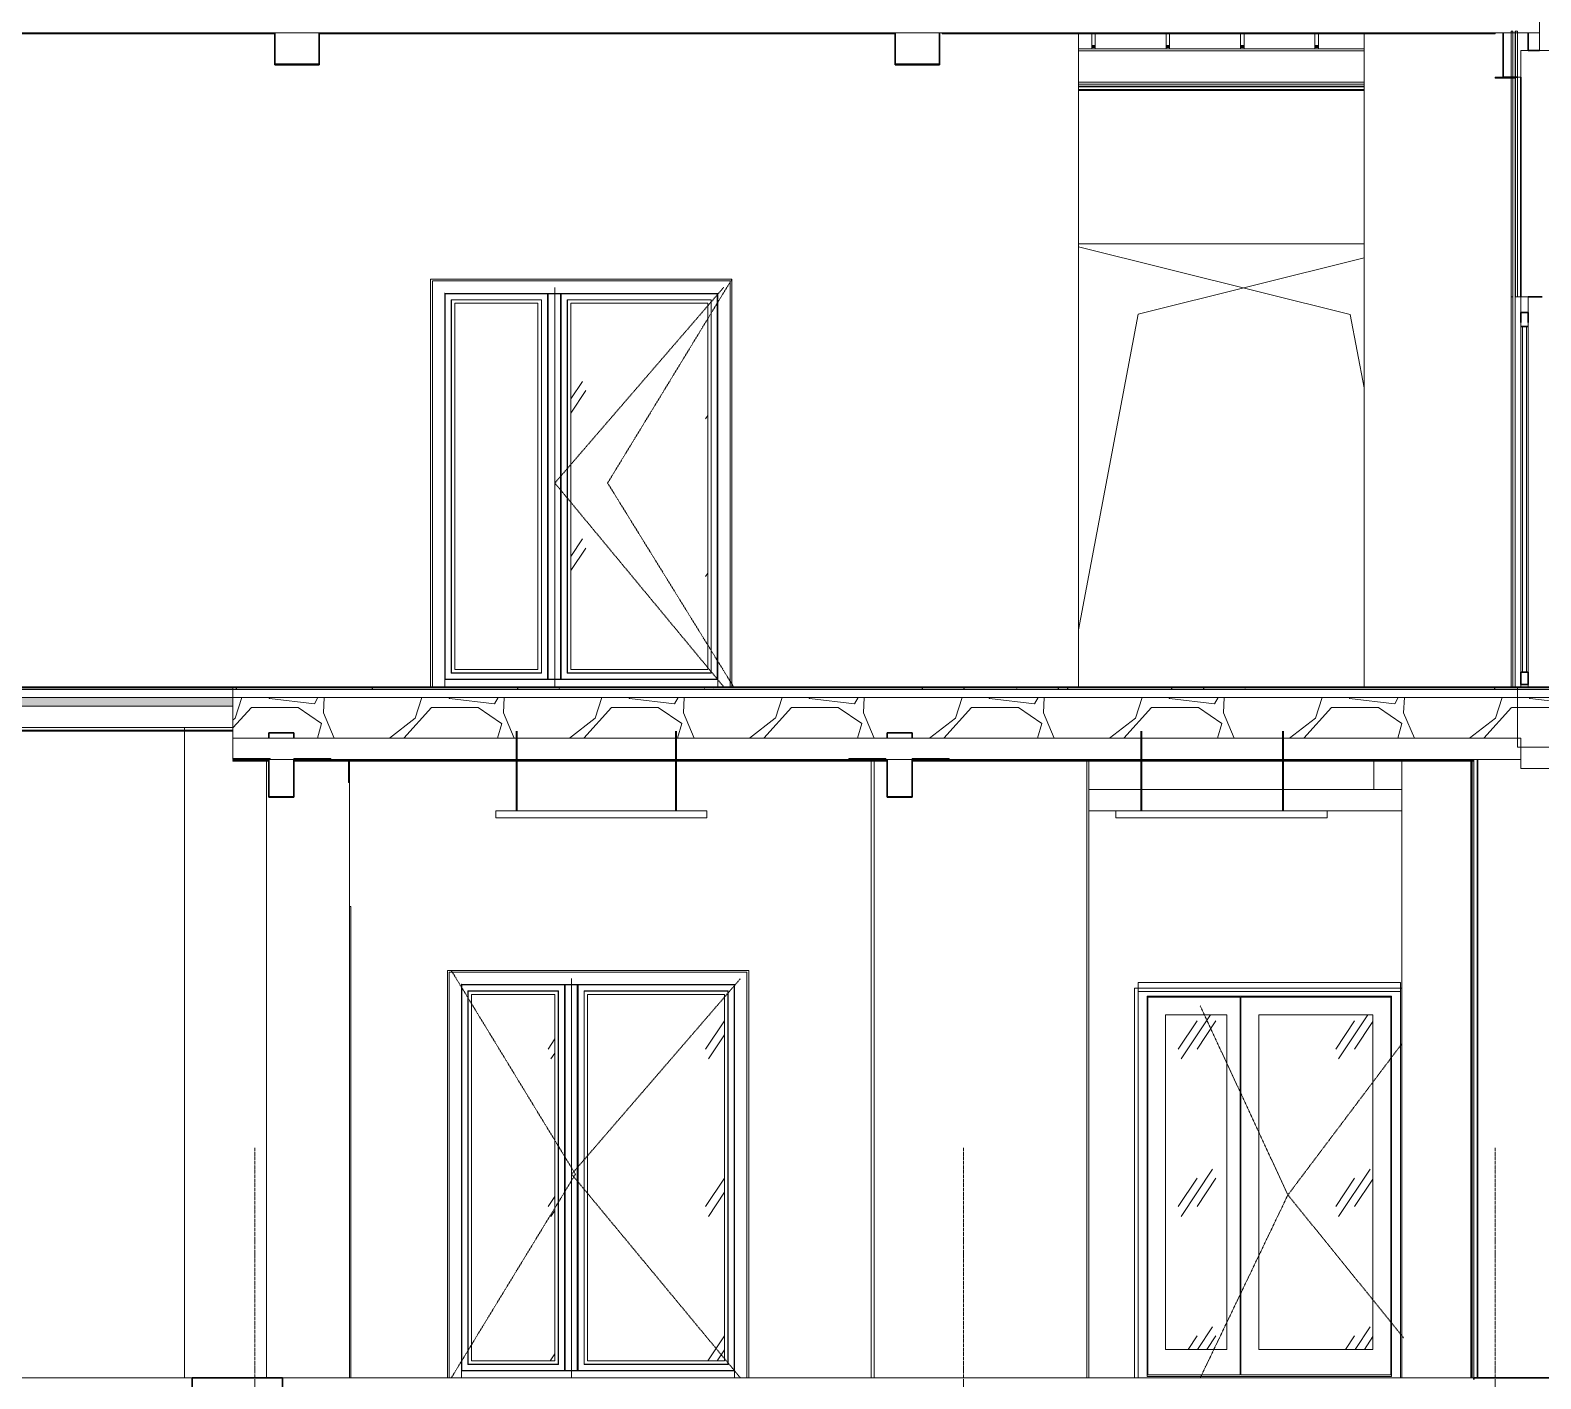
# Model space of a CAD drawing. Header units: millimetres. Extents: x -3929 to 624051, y 52832 to 514950.
# Drawn here: x 597431 to 605955, y 112741 to 120351 of the extents above; entities that cross this region are included whole.
import ezdxf

# ---------------------------------------------------------------- set-up
doc = ezdxf.new("R2010")
doc.units = ezdxf.units.MM
for name, pattern in [('ADSK_Линия сетки', [25, 20, -2.5, 0, -2.5]), ('ADSK_Невидимые', [5, 3, -2]), ('ADSK_Штриховая_ш2 п1_5', [4.5, 3, -1.5]), ('ADSK_Штриховая_ш3 п1_5', [4.5, 3, -1.5])]:
    doc.linetypes.add(name, pattern=pattern)
for name, color, linetype, lineweight in [('Двери', 7, 'Continuous', 9), ('Каркас', 7, 'Continuous', 18), ('Оси', 253, 'Continuous', 9), ('Перекрытие', 7, 'Continuous', 18), ('Потолки', 7, 'Continuous', 9), ('Стены внутренние', 7, 'Continuous', 18), ('Стены наружные', 7, 'Continuous', 18), ('Стены несущие', 7, 'Continuous', 30), ('Стены отделка', 7, 'Continuous', 30), ('Стены перегородки', 7, 'Continuous', 30), ('Стены штриховка', 7, 'Continuous', 9), ('Узлы', 7, 'Continuous', 18), ('ШТРИХОВКА', 252, 'Continuous', 15)]:
    doc.layers.add(name, color=color, linetype=linetype, lineweight=lineweight)
doc.layers.add('Линии', color=7, linetype='Continuous', lineweight=9, true_color=0x00a600)
pattern_1 = [(236.31, (24475.97, 9022.3), (-888.9982, -1778.001), [320.533, -2884.8]), (236.31, (24493.75, 8968.96), (-888.9982, -1778.001), [192.32, -3013.015]), (236.31, (24387.07, 8968.96), (-888.9982, -1778.001), [192.32, -3013.015])]
pattern_2 = [(228.013, (581522.45, 122161.93), (-8127.96659, -9144.02968), [136.69, -13532.193]), (184.97, (581431.013, 122060.333), (12191.995474, 1016.05502), [234.562, -23221.62]), (132.51, (581197.333, 122040.01), (10159.91241, -11176.07977), [165.393, -16373.89]), (267.274, (580801.093, 121786.013), (1015.889526, 20320.00577), [213.602, -21146.575]), (292.834, (580790.933, 121572.653), (-5080.074175, 12191.97012), [209.453, -20735.923]), (357.274, (580872.213, 121379.613), (-20320.00577, 1015.889526), [213.602, -21146.575]), (37.694, (581085.573, 121369.453), (-13208.042725, -10159.944606), [282.477, -27965.247]), (72.255, (581309.093, 121542.173), (7112.12749, 22351.9589), [266.688, -26402.102]), (121.43, (581390.373, 121796.173), (-8128.10005, 13207.93827), [214.325, -21218.218]), (175.236, (581278.61, 121979.05), (11175.99406, -1016.06972), [244.685, -11989.575]), (222.397, (581034.773, 121999.373), (-12192.085586, -11175.907293), [316.431, -31326.709]), (138.814, (581806.93, 121775.85), (-7111.99222, 6096.00977), [108.002, -10692.226]), (171.469, (581725.653, 121846.973), (13207.991535, -2032.05404), [205.473, -20341.855]), (225, (581522.45, 121877.45), (1e-13, -1016), [143.684, -1293.157]), (203.199, (581451.33, 121999.37), (5079.98556, 2032.0367), [77.377, -7660.25]), (291.801, (581380.21, 121968.9), (-1015.9787, 3048.0072), [109.426, -5361.9]), (30.964, (581420.85, 121867.3), (3047.9913, 2032.0134), [177.728, -5746.52]), (161.565, (581573.25, 121958.73), (2031.999, -1016.0024), [128.515, -3084.36]), (16.39, (580790.933, 121968.89), (10159.97517, 3048.08119), [180.035, -17823.53]), (70.346, (580963.65, 122019.69), (-4064.03389, -11175.98797), [151.04, -14952.887]), (293.199, (581573.25, 122161.93), (-2032.0367, 5079.98556), [154.752, -7582.873]), (343.61, (581634.213, 122019.69), (-10159.97517, 3048.08119), [180.035, -17823.53]), (339.444, (580790.93, 121338.97), (-5080.0015, 2031.99615), [173.614, -8507.094]), (294.775, (580953.49, 121278.01), (-5079.97321, 11176.01259), [145.47, -14401.437]), (66.801, (581583.41, 121145.93), (2032.0367, 5079.98556), [154.752, -7582.873]), (17.354, (581644.373, 121288.17), (-13208.00149, -4063.99474), [170.313, -16860.95]), (69.444, (581085.57, 121145.93), (-2031.99615, -5080.0015), [86.807, -8593.9]), (101.31, (581522.45, 121145.93), (-1016.0048, 4063.999), [51.806, -5128.797]), (165.964, (581512.3, 121196.73), (3048.0036, -1015.9877), [209.453, -3979.62]), (186.009, (581309.093, 121247.53), (10159.99987, 1015.99979), [194.107, -19216.546]), (303.69, (581420.85, 121775.85), (-1015.9976, 2032.0017), [146.53, -3516.71]), (353.157, (581502.133, 121653.933), (17271.99206, -2032.068835), [255.823, -25326.404]), (60.945, (581756.13, 121623.45), (-4064.04974, -7111.97225), [104.603, -10355.757]), (90, (581806.9, 121714.9), (-1016, 1016), [60.96, -955.04]), (120.256, (581288.77, 121278.01), (4063.94492, -7112.03103), [141.147, -13973.576]), (48.013, (581217.65, 121399.93), (8127.96659, 9144.02968), [273.377, -13395.505]), (0, (581400.5, 121603.1), (1016, 1016), [264.16, -751.84]), (325.305, (581664.69, 121603.13), (-10160.01873, 7111.97318), [160.644, -15903.726]), (254.055, (581796.77, 121511.69), (-1015.9713, -4064.0072), [147.932, -7248.66]), (207.646, (581756.133, 121369.453), (-19303.995784, -10160.00796), [240.858, -23844.986]), (175.426, (581542.773, 121257.693), (-13207.99929, 1016.01778), [254.812, -25226.339])]
pattern_3 = [(0, (580790.93, 121145.93), (406.4, 101.6), [33.528, -271.272, 33.528, -271.272, -1625.6]), (0, (580790.93, 121145.93), (406.4, 101.6), [-609.6, 33.528, -576.072, 33.528, -271.272, -711.2]), (0, (580790.93, 121145.93), (406.4, 101.6), [-1524, 33.528, -169.672, 33.528, -474.472]), (120, (580943.33, 121196.73), (-291.18818, 301.15272), [33.528, -271.272, 33.528, -271.272, -1625.6]), (120, (580943.33, 121196.73), (-291.18818, 301.15272), [-609.6, 33.528, -576.072, 33.528, -271.272, -711.2]), (120, (580943.33, 121196.73), (-291.18818, 301.15272), [-1524, 33.528, -169.672, 33.528, -474.472]), (240, (580994.13, 121399.93), (-115.21182, -402.75272), [33.528, -271.272, 33.528, -271.272, -1625.6]), (240, (580994.13, 121399.93), (-115.21182, -402.75272), [-609.6, 33.528, -576.072, 33.528, -271.272, -711.2]), (240, (580994.13, 121399.93), (-115.21182, -402.75272), [-1524, 33.528, -169.672, 33.528, -474.472])]

# ---------------------------------------------------------------- blocks, each defined once
blk = doc.blocks.new('dver-dpo-230 _1_ - 1700х2300Н ост алюм EIWS30 Д-16л-3687090-Разрез 1-1')
at = {"layer": 'Двери'}
h = blk.add_hatch(dxfattribs=at)
h.set_pattern_fill('FP_26', color=256, style=0, pattern_type=2)
h.set_pattern_definition(pattern_1)
h.paths.add_polyline_path([(42978.1, 3997), (43448.1, 3997), (43448.1, 6064), (42978.1, 6064), (42978.1, 4005.2)])
h = blk.add_hatch(dxfattribs=at)
h.set_pattern_fill('FP_26', color=256, style=0, pattern_type=2)
h.set_pattern_definition(pattern_1)
h.paths.add_polyline_path([(43928.6, 3997), (44406.1, 3997), (44406.1, 6064), (43633.1, 6064), (43633.1, 3997), (43798.3, 3997)])
for p, q in [((44532.1, 6190), (42852.1, 6190)), ((42852.1, 6190), (42852.1, 3900)), ((42852.1, 3900), (42852.1, 6190)), ((42852.1, 6190), (44532.1, 6190)), ((43543.1, 3900), (43543.1, 6154)), ((44532.1, 3900), (44532.1, 6190)), ((44532.1, 6190), (44532.1, 3900)), ((42922.1, 6120), (44462.1, 6120)), ((42922.1, 3900), (42922.1, 6120)), ((42924, 6118), (42924, 3943)), ((43502.1, 6118), (42924, 6118)), ((42958.1, 6084), (42958.1, 3977)), ((43468.1, 6084), (42958.1, 6084)), ((42959.1, 3978), (42959.1, 6083)), ((42959.1, 6083), (43467.1, 6083)), ((42978.1, 6064), (42978.1, 3997)), ((43448.1, 6064), (42978.1, 6064)), ((43448.1, 3997), (43448.1, 6064)), ((43467.1, 3978), (43467.1, 6083)), ((43468.1, 3977), (43468.1, 6084)), ((43502.1, 3943), (43502.1, 6118)), ((43506.1, 6118), (43506.1, 3943)), ((43508.6, 6118), (43506.1, 6118)), ((43508.6, 6118), (43572.6, 6118)), ((43518.1, 6118), (43518.1, 6120.5)), ((43538.1, 6118), (43538.1, 6120.9)), ((43543.1, 6120.9), (43543.1, 6118)), ((43563.1, 6120.9), (43563.1, 6118)), ((43575.1, 6118), (43572.6, 6118)), ((43575.1, 3943), (43575.1, 6118)), ((43579, 6118), (43579, 3943)), ((44460.1, 6118), (43579, 6118)), ((43613.1, 6084), (43613.1, 3977)), ((44426.1, 6084), (43613.1, 6084)), ((43614.1, 3978), (43614.1, 6083)), ((43614.1, 6083), (44425.1, 6083)), ((43633.1, 6064), (43633.1, 3997)), ((44406.1, 6064), (43633.1, 6064)), ((44406.1, 3997), (44406.1, 6064)), ((44425.1, 3978), (44425.1, 6083)), ((44426.1, 3977), (44426.1, 6084)), ((44460.1, 3943), (44460.1, 6118)), ((44462.1, 6120), (44462.1, 3900)), ((42922.1, 3940.6), (44462.1, 3940.6)), ((42922.1, 3900), (42922.1, 3940.6)), ((42924, 3943), (43502.1, 3943)), ((42958.1, 3977), (43468.1, 3977)), ((43467.1, 3978), (42959.1, 3978)), ((42978.1, 3997), (43448.1, 3997)), ((43506.1, 3943), (43508.6, 3943)), ((43572.6, 3943), (43508.6, 3943)), ((43518.1, 3940.6), (43518.1, 3943)), ((43538.1, 3940.6), (43538.1, 3943)), ((43543.1, 3943), (43543.1, 3940.6)), ((43563.1, 3943), (43563.1, 3940.6)), ((43572.6, 3943), (43575.1, 3943)), ((43579, 3943), (44460.1, 3943)), ((43613.1, 3977), (44426.1, 3977)), ((44425.1, 3978), (43614.1, 3978)), ((43633.1, 3997), (44406.1, 3997)), ((44462.1, 3900), (44462.1, 3940.6))]:
    blk.add_line(p, q, dxfattribs=at)
at = {"layer": 'Двери', "linetype": 'ADSK_Штриховая_ш2 п1_5'}
for p, q in [((43543.1, 5050), (44496.1, 6154)), ((44496.1, 3900), (43543.1, 5050))]:
    blk.add_line(p, q, dxfattribs=at)
at = {"layer": 'Двери'}
for points, knots in [([(42920.2, 6121.8), (42920.4, 6121.7), (42920.6, 6121.4), (42920.9, 6121.1), (42921.1, 6120.9), (42921.3, 6120.7), (42921.5, 6120.5), (42921.7, 6120.4), (42921.8, 6120.2), (42921.9, 6120.1), (42922, 6120), (42922.1, 6120), (42922.1, 6120)], [0, 0, 0, 0, 0.166667, 0.25, 0.333333, 0.416667, 0.5, 0.583333, 0.666667, 0.75, 0.833333, 1, 1, 1, 1]), ([(42924, 6118), (42924, 6118), (42924, 6118.1), (42923.9, 6118.2), (42923.7, 6118.3), (42923.6, 6118.5), (42923.4, 6118.6), (42923.3, 6118.8), (42923.1, 6119), (42922.9, 6119.2), (42922.7, 6119.4), (42922.5, 6119.6), (42922.3, 6119.8), (42922.2, 6119.9)], [0, 0, 0, 0, 0.1666667, 0.25, 0.3333333, 0.4166667, 0.4583333, 0.5, 0.5833333, 0.6666667, 0.7083333, 0.75, 0.8333333, 0.8333333, 0.8333333, 0.8333333]), ([(42925.8, 6116.3), (42925.6, 6116.4), (42925.4, 6116.6), (42925.1, 6116.9), (42924.9, 6117.1), (42924.7, 6117.3), (42924.6, 6117.5), (42924.4, 6117.7), (42924.3, 6117.8), (42924.2, 6117.9), (42924.1, 6118), (42924, 6118), (42924, 6118)], [0, 0, 0, 0, 0.166667, 0.25, 0.333333, 0.416667, 0.5, 0.583333, 0.666667, 0.75, 0.833333, 1, 1, 1, 1]), ([(43500.3, 6116.3), (43500.5, 6116.4), (43500.7, 6116.6), (43501, 6116.9), (43501.2, 6117.1), (43501.4, 6117.3), (43501.6, 6117.5), (43501.7, 6117.7), (43501.8, 6117.8), (43501.9, 6117.9), (43502, 6118), (43502.1, 6118), (43502.1, 6118)], [0, 0, 0, 0, 0.166667, 0.25, 0.333333, 0.416667, 0.5, 0.583333, 0.666667, 0.75, 0.833333, 1, 1, 1, 1]), ([(43502.1, 6118), (43502.1, 6118), (43502.1, 6118.1), (43502.3, 6118.2), (43502.4, 6118.3), (43502.6, 6118.5), (43502.7, 6118.6), (43502.8, 6118.8), (43503, 6119), (43503.3, 6119.2), (43503.5, 6119.4), (43503.7, 6119.6), (43503.8, 6119.8), (43503.9, 6119.9)], [0, 0, 0, 0, 0.1666667, 0.25, 0.3333333, 0.4166667, 0.4583333, 0.5, 0.5833333, 0.6666667, 0.7083333, 0.75, 0.8333333, 0.8333333, 0.8333333, 0.8333333]), ([(43579, 6118), (43579, 6118), (43579, 6118.1), (43578.9, 6118.2), (43578.7, 6118.3), (43578.6, 6118.5), (43578.4, 6118.6), (43578.3, 6118.8), (43578.1, 6119), (43577.9, 6119.2), (43577.7, 6119.4), (43577.5, 6119.6), (43577.3, 6119.8), (43577.2, 6119.9)], [0, 0, 0, 0, 0.1666667, 0.25, 0.3333333, 0.4166667, 0.4583333, 0.5, 0.5833333, 0.6666667, 0.7083333, 0.75, 0.8333333, 0.8333333, 0.8333333, 0.8333333]), ([(43580.8, 6116.3), (43580.6, 6116.4), (43580.4, 6116.6), (43580.1, 6116.9), (43579.9, 6117.1), (43579.7, 6117.3), (43579.6, 6117.5), (43579.4, 6117.7), (43579.3, 6117.8), (43579.2, 6117.9), (43579.1, 6118), (43579, 6118), (43579, 6118)], [0, 0, 0, 0, 0.166667, 0.25, 0.333333, 0.416667, 0.5, 0.583333, 0.666667, 0.75, 0.833333, 1, 1, 1, 1]), ([(44458.3, 6116.3), (44458.5, 6116.4), (44458.7, 6116.6), (44459, 6116.9), (44459.2, 6117.1), (44459.4, 6117.3), (44459.6, 6117.5), (44459.7, 6117.7), (44459.8, 6117.8), (44459.9, 6117.9), (44460, 6118), (44460.1, 6118), (44460.1, 6118)], [0, 0, 0, 0, 0.166667, 0.25, 0.333333, 0.416667, 0.5, 0.583333, 0.666667, 0.75, 0.833333, 1, 1, 1, 1]), ([(44460.1, 6118), (44460.1, 6118), (44460.1, 6118.1), (44460.3, 6118.2), (44460.4, 6118.3), (44460.6, 6118.5), (44460.7, 6118.6), (44460.8, 6118.8), (44461, 6119), (44461.3, 6119.2), (44461.5, 6119.4), (44461.7, 6119.6), (44461.8, 6119.8), (44461.9, 6119.9)], [0, 0, 0, 0, 0.1666667, 0.25, 0.3333333, 0.4166667, 0.4583333, 0.5, 0.5833333, 0.6666667, 0.7083333, 0.75, 0.8333333, 0.8333333, 0.8333333, 0.8333333]), ([(44463.9, 6121.8), (44463.7, 6121.7), (44463.5, 6121.4), (44463.2, 6121.1), (44463, 6120.9), (44462.8, 6120.7), (44462.6, 6120.5), (44462.4, 6120.4), (44462.3, 6120.2), (44462.2, 6120.1), (44462.1, 6120), (44462.1, 6120), (44462.1, 6120)], [0, 0, 0, 0, 0.166667, 0.25, 0.333333, 0.416667, 0.5, 0.583333, 0.666667, 0.75, 0.833333, 1, 1, 1, 1]), ([(42924, 3943), (42924, 3943), (42924, 3942.9), (42923.9, 3942.8), (42923.7, 3942.7), (42923.6, 3942.5), (42923.4, 3942.4), (42923.3, 3942.2), (42923.1, 3942), (42922.9, 3941.8), (42922.7, 3941.6), (42922.5, 3941.4), (42922.3, 3941.2), (42922.2, 3941.1)], [0, 0, 0, 0, 0.1666667, 0.25, 0.3333333, 0.4166667, 0.4583333, 0.5, 0.5833333, 0.6666667, 0.7083333, 0.75, 0.8333333, 0.8333333, 0.8333333, 0.8333333]), ([(42925.8, 3944.7), (42925.6, 3944.6), (42925.4, 3944.4), (42925.1, 3944.1), (42924.9, 3943.9), (42924.7, 3943.7), (42924.6, 3943.5), (42924.4, 3943.3), (42924.3, 3943.2), (42924.2, 3943.1), (42924.1, 3943), (42924, 3943), (42924, 3943)], [0, 0, 0, 0, 0.166667, 0.25, 0.333333, 0.416667, 0.5, 0.583333, 0.666667, 0.75, 0.833333, 1, 1, 1, 1]), ([(43502.1, 3943), (43502.1, 3943), (43502, 3943), (43501.9, 3943.1), (43501.8, 3943.2), (43501.7, 3943.3), (43501.6, 3943.5), (43501.4, 3943.7), (43501.2, 3943.9), (43501, 3944.1), (43500.7, 3944.4), (43500.5, 3944.6), (43500.3, 3944.7)], [-1, -1, -1, -1, -0.833333, -0.75, -0.666667, -0.583333, -0.5, -0.416667, -0.333333, -0.25, -0.166667, 0, 0, 0, 0]), ([(43504.6, 3940.5), (43504.3, 3940.7), (43504, 3941), (43503.6, 3941.5), (43503.4, 3941.7), (43503.2, 3941.9), (43503, 3942.1), (43502.8, 3942.2), (43502.7, 3942.4), (43502.6, 3942.5), (43502.4, 3942.7), (43502.3, 3942.8), (43502.1, 3942.9), (43502.1, 3943), (43502.1, 3943)], [-1, -1, -1, -1, -0.833333, -0.75, -0.666667, -0.625, -0.583333, -0.5, -0.458333, -0.416667, -0.333333, -0.25, -0.166667, 0, 0, 0, 0]), ([(43579, 3943), (43579, 3943), (43579, 3942.9), (43578.9, 3942.8), (43578.7, 3942.7), (43578.6, 3942.5), (43578.4, 3942.4), (43578.3, 3942.2), (43578.1, 3942), (43577.9, 3941.8), (43577.7, 3941.6), (43577.5, 3941.4), (43577.1, 3941), (43576.8, 3940.7), (43576.6, 3940.5)], [0, 0, 0, 0, 0.166667, 0.25, 0.333333, 0.416667, 0.458333, 0.5, 0.583333, 0.666667, 0.708333, 0.75, 0.833333, 1, 1, 1, 1]), ([(43580.8, 3944.7), (43580.6, 3944.6), (43580.4, 3944.4), (43580.1, 3944.1), (43579.9, 3943.9), (43579.7, 3943.7), (43579.6, 3943.5), (43579.4, 3943.3), (43579.3, 3943.2), (43579.2, 3943.1), (43579.1, 3943), (43579, 3943), (43579, 3943)], [0, 0, 0, 0, 0.166667, 0.25, 0.333333, 0.416667, 0.5, 0.583333, 0.666667, 0.75, 0.833333, 1, 1, 1, 1]), ([(44460.1, 3943), (44460.1, 3943), (44460, 3943), (44459.9, 3943.1), (44459.8, 3943.2), (44459.7, 3943.3), (44459.6, 3943.5), (44459.4, 3943.7), (44459.2, 3943.9), (44459, 3944.1), (44458.7, 3944.4), (44458.5, 3944.6), (44458.3, 3944.7)], [-1, -1, -1, -1, -0.833333, -0.75, -0.666667, -0.583333, -0.5, -0.416667, -0.333333, -0.25, -0.166667, 0, 0, 0, 0]), ([(44461.9, 3941.1), (44461.8, 3941.2), (44461.6, 3941.5), (44461.4, 3941.7), (44461.2, 3941.9), (44461, 3942.1), (44460.8, 3942.2), (44460.7, 3942.4), (44460.6, 3942.5), (44460.4, 3942.7), (44460.3, 3942.8), (44460.1, 3942.9), (44460.1, 3943), (44460.1, 3943)], [-0.8333333, -0.8333333, -0.8333333, -0.8333333, -0.75, -0.6666667, -0.625, -0.5833333, -0.5, -0.4583333, -0.4166667, -0.3333333, -0.25, -0.1666667, 0, 0, 0, 0])]:
    blk.add_open_spline(points, degree=3, knots=knots, dxfattribs=at)
blk = doc.blocks.new('АС_Дверь_Однопольная_Алюминиевая - 1030х2200 алюм Д31п-V295-Разрез 1-1')
at = {"layer": 'Двери'}
for p, q in [((48995, 6100), (49035, 6100)), ((48995, 6013), (48995, 6100)), ((49035, 6100), (49035, 6013)), ((48995, 6013), (49035, 6013)), ((49004.5, 3982), (49004.5, 5933)), ((49026, 5933), (49026, 3982)), ((48995, 3914), (49035, 3914)), ((48995, 3900), (48995, 3912.5)), ((49035, 3900), (48995, 3900)), ((49035, 3912.5), (49035, 3900))]:
    blk.add_line(p, q, dxfattribs=at)
at = {"layer": 'Двери', "lineweight": 30}
for p, q in [((48995, 5955), (48995, 6013)), ((48995, 6013), (49035, 6013)), ((49035, 6013), (49035, 5955)), ((48995, 5933), (49035, 5933)), ((48995, 3912.5), (48995, 3982)), ((48995, 3982), (49035, 3982)), ((49035, 3982), (49035, 3912.5)), ((48995, 3914), (49035, 3914))]:
    blk.add_line(p, q, dxfattribs=at)
at = {"layer": 'Двери', "linetype": 'ADSK_Штриховая_ш2 п1_5'}
for p, q in [((48995, 3982), (48995, 5955)), ((49035, 5955), (49035, 3982))]:
    blk.add_line(p, q, dxfattribs=at)
blk = doc.blocks.new('Типовая двутавровая балка _АСТО 20-93_ Балки - 100х200Н Б-12-V321-Разрез 1-1')
at = {"layer": 'Каркас'}
for p, q in [((46498.4, 7500), (48110, 7500)), ((46498.4, 7489), (48110, 7489)), ((46498.4, 7311), (48110, 7311)), ((46498.4, 7300), (48110, 7300))]:
    blk.add_line(p, q, dxfattribs=at)
blk = doc.blocks.new('ADSK_Дверь_Проем - ADSK_Дверь_Проем-4603785-Разрез 1-1')
at = {"layer": 'Узлы'}
for p, q in [((46835.2, 6002.3), (48110, 6321)), ((46498.4, 4221.9), (46835.2, 6002.3))]:
    blk.add_line(p, q, dxfattribs=at)
blk = doc.blocks.new('dver-dpo-230 _1_ - 1700х2300Н ост алюм EIWS60 Д-33л-6949416-Разрез 1-1')
at = {"layer": 'Двери'}
h = blk.add_hatch(dxfattribs=at)
h.set_pattern_fill('FP_26', color=256, style=0, pattern_type=2)
h.set_pattern_definition(pattern_1)
h.paths.add_polyline_path([(43543, 97), (43543, 2164), (43073, 2164), (43073, 97), (43537.5, 97)])
h = blk.add_hatch(dxfattribs=at)
h.set_pattern_fill('FP_26', color=256, style=0, pattern_type=2)
h.set_pattern_definition(pattern_1)
h.paths.add_polyline_path([(44501, 97), (44501, 2164), (43728, 2164), (43728, 97), (44450.2, 97)])
for p, q in [((44627, 2290), (42947, 2290)), ((42947, 2290), (42947, 0)), ((42947, 0), (42947, 2290)), ((42947, 2290), (44627, 2290)), ((43017, 2220), (44557, 2220)), ((43017, 0), (43017, 2220)), ((43019, 2218), (43019, 43)), ((43597, 2218), (43019, 2218)), ((43597, 43), (43597, 2218)), ((43601, 2218), (43601, 43)), ((43603.5, 2218), (43601, 2218)), ((43603.5, 2218), (43667.5, 2218)), ((43613, 2218), (43613, 2220.5)), ((43633, 2218), (43633, 2220.9)), ((43638, 0), (43638, 2254)), ((43638, 2220.9), (43638, 2218)), ((43658, 2220.9), (43658, 2218)), ((43670, 2218), (43667.5, 2218)), ((43670, 43), (43670, 2218)), ((43674, 2218), (43674, 43)), ((44555, 2218), (43674, 2218)), ((44555, 43), (44555, 2218)), ((44557, 2220), (44557, 0)), ((44627, 0), (44627, 2290)), ((44627, 2290), (44627, 0)), ((43053, 2184), (43053, 77)), ((43563, 2184), (43053, 2184)), ((43054, 78), (43054, 2183)), ((43054, 2183), (43562, 2183)), ((43073, 2164), (43073, 97)), ((43543, 2164), (43073, 2164)), ((43543, 97), (43543, 2164)), ((43562, 78), (43562, 2183)), ((43563, 77), (43563, 2184)), ((43708, 2184), (43708, 77)), ((44521, 2184), (43708, 2184)), ((43709, 78), (43709, 2183)), ((43709, 2183), (44520, 2183)), ((43728, 2164), (43728, 97)), ((44501, 2164), (43728, 2164)), ((44501, 97), (44501, 2164)), ((44520, 78), (44520, 2183)), ((44521, 77), (44521, 2184)), ((43073, 97), (43543, 97)), ((43728, 97), (44501, 97)), ((43017, 40.6), (44557, 40.6)), ((43017, 0), (43017, 40.6)), ((43019, 43), (43597, 43)), ((43053, 77), (43563, 77)), ((43562, 78), (43054, 78)), ((43601, 43), (43603.5, 43)), ((43667.5, 43), (43603.5, 43)), ((43613, 40.6), (43613, 43)), ((43633, 40.6), (43633, 43)), ((43638, 43), (43638, 40.6)), ((43658, 43), (43658, 40.6)), ((43667.5, 43), (43670, 43)), ((43674, 43), (44555, 43)), ((43708, 77), (44521, 77)), ((44520, 78), (43709, 78)), ((44557, 0), (44557, 40.6))]:
    blk.add_line(p, q, dxfattribs=at)
at = {"layer": 'Двери', "linetype": 'ADSK_Штриховая_ш2 п1_5'}
for p, q in [((43638, 1150), (44591, 2254)), ((44591, 0), (43638, 1150))]:
    blk.add_line(p, q, dxfattribs=at)
at = {"layer": 'Двери'}
for points, knots in [([(43015.1, 2221.8), (43015.3, 2221.7), (43015.5, 2221.4), (43015.8, 2221.1), (43016, 2220.9), (43016.2, 2220.7), (43016.4, 2220.5), (43016.6, 2220.4), (43016.7, 2220.2), (43016.8, 2220.1), (43016.9, 2220), (43017, 2220), (43017, 2220)], [0, 0, 0, 0, 0.166667, 0.25, 0.333333, 0.416667, 0.5, 0.583333, 0.666667, 0.75, 0.833333, 1, 1, 1, 1]), ([(43019, 2218), (43019, 2218), (43018.9, 2218.1), (43018.8, 2218.2), (43018.6, 2218.3), (43018.5, 2218.5), (43018.3, 2218.6), (43018.2, 2218.8), (43018, 2219), (43017.8, 2219.2), (43017.6, 2219.4), (43017.4, 2219.6), (43017.2, 2219.8), (43017.1, 2219.9)], [0, 0, 0, 0, 0.1666667, 0.25, 0.3333333, 0.4166667, 0.4583333, 0.5, 0.5833333, 0.6666667, 0.7083333, 0.75, 0.8333333, 0.8333333, 0.8333333, 0.8333333]), ([(43020.7, 2216.3), (43020.6, 2216.4), (43020.3, 2216.6), (43020, 2216.9), (43019.8, 2217.1), (43019.6, 2217.3), (43019.5, 2217.5), (43019.3, 2217.7), (43019.2, 2217.8), (43019.1, 2217.9), (43019, 2218), (43019, 2218), (43019, 2218)], [0, 0, 0, 0, 0.166667, 0.25, 0.333333, 0.416667, 0.5, 0.583333, 0.666667, 0.75, 0.833333, 1, 1, 1, 1]), ([(43595.2, 2216.3), (43595.4, 2216.4), (43595.6, 2216.6), (43595.9, 2216.9), (43596.1, 2217.1), (43596.3, 2217.3), (43596.5, 2217.5), (43596.6, 2217.7), (43596.8, 2217.8), (43596.9, 2217.9), (43597, 2218), (43597, 2218), (43597, 2218)], [0, 0, 0, 0, 0.166667, 0.25, 0.333333, 0.416667, 0.5, 0.583333, 0.666667, 0.75, 0.833333, 1, 1, 1, 1]), ([(43597, 2218), (43597, 2218), (43597, 2218.1), (43597.2, 2218.2), (43597.3, 2218.3), (43597.5, 2218.5), (43597.6, 2218.6), (43597.7, 2218.8), (43598, 2219), (43598.2, 2219.2), (43598.4, 2219.4), (43598.6, 2219.6), (43598.7, 2219.8), (43598.8, 2219.9)], [0, 0, 0, 0, 0.1666667, 0.25, 0.3333333, 0.4166667, 0.4583333, 0.5, 0.5833333, 0.6666667, 0.7083333, 0.75, 0.8333333, 0.8333333, 0.8333333, 0.8333333]), ([(43674, 2218), (43674, 2218), (43673.9, 2218.1), (43673.8, 2218.2), (43673.6, 2218.3), (43673.5, 2218.5), (43673.3, 2218.6), (43673.2, 2218.8), (43673, 2219), (43672.8, 2219.2), (43672.6, 2219.4), (43672.4, 2219.6), (43672.2, 2219.8), (43672.1, 2219.9)], [0, 0, 0, 0, 0.1666667, 0.25, 0.3333333, 0.4166667, 0.4583333, 0.5, 0.5833333, 0.6666667, 0.7083333, 0.75, 0.8333333, 0.8333333, 0.8333333, 0.8333333]), ([(43675.7, 2216.3), (43675.6, 2216.4), (43675.3, 2216.6), (43675, 2216.9), (43674.8, 2217.1), (43674.6, 2217.3), (43674.5, 2217.5), (43674.3, 2217.7), (43674.2, 2217.8), (43674.1, 2217.9), (43674, 2218), (43674, 2218), (43674, 2218)], [0, 0, 0, 0, 0.166667, 0.25, 0.333333, 0.416667, 0.5, 0.583333, 0.666667, 0.75, 0.833333, 1, 1, 1, 1]), ([(44553.2, 2216.3), (44553.4, 2216.4), (44553.6, 2216.6), (44553.9, 2216.9), (44554.1, 2217.1), (44554.3, 2217.3), (44554.5, 2217.5), (44554.6, 2217.7), (44554.8, 2217.8), (44554.9, 2217.9), (44555, 2218), (44555, 2218), (44555, 2218)], [0, 0, 0, 0, 0.166667, 0.25, 0.333333, 0.416667, 0.5, 0.583333, 0.666667, 0.75, 0.833333, 1, 1, 1, 1]), ([(44555, 2218), (44555, 2218), (44555, 2218.1), (44555.2, 2218.2), (44555.3, 2218.3), (44555.5, 2218.5), (44555.6, 2218.6), (44555.7, 2218.8), (44556, 2219), (44556.2, 2219.2), (44556.4, 2219.4), (44556.6, 2219.6), (44556.7, 2219.8), (44556.8, 2219.9)], [0, 0, 0, 0, 0.1666667, 0.25, 0.3333333, 0.4166667, 0.4583333, 0.5, 0.5833333, 0.6666667, 0.7083333, 0.75, 0.8333333, 0.8333333, 0.8333333, 0.8333333]), ([(44558.8, 2221.8), (44558.7, 2221.7), (44558.4, 2221.4), (44558.1, 2221.1), (44557.9, 2220.9), (44557.7, 2220.7), (44557.5, 2220.5), (44557.3, 2220.4), (44557.2, 2220.2), (44557.1, 2220.1), (44557, 2220), (44557, 2220), (44557, 2220)], [0, 0, 0, 0, 0.166667, 0.25, 0.333333, 0.416667, 0.5, 0.583333, 0.666667, 0.75, 0.833333, 1, 1, 1, 1]), ([(43019, 43), (43019, 43), (43018.9, 42.9), (43018.8, 42.8), (43018.6, 42.7), (43018.5, 42.5), (43018.3, 42.4), (43018.2, 42.2), (43018, 42), (43017.8, 41.8), (43017.6, 41.6), (43017.4, 41.4), (43017.2, 41.2), (43017.1, 41.1)], [0, 0, 0, 0, 0.1666667, 0.25, 0.3333333, 0.4166667, 0.4583333, 0.5, 0.5833333, 0.6666667, 0.7083333, 0.75, 0.8333333, 0.8333333, 0.8333333, 0.8333333]), ([(43020.7, 44.7), (43020.5, 44.6), (43020.3, 44.4), (43020, 44.1), (43019.8, 43.9), (43019.6, 43.7), (43019.5, 43.5), (43019.3, 43.3), (43019.2, 43.2), (43019.1, 43.1), (43019, 43), (43019, 43), (43019, 43)], [0, 0, 0, 0, 0.166667, 0.25, 0.333333, 0.416667, 0.5, 0.583333, 0.666667, 0.75, 0.833333, 1, 1, 1, 1]), ([(43597, 43), (43597, 43), (43597, 43), (43596.9, 43.1), (43596.8, 43.2), (43596.6, 43.3), (43596.5, 43.5), (43596.3, 43.7), (43596.1, 43.9), (43595.9, 44.1), (43595.6, 44.4), (43595.4, 44.6), (43595.2, 44.7)], [-1, -1, -1, -1, -0.833333, -0.75, -0.666667, -0.583333, -0.5, -0.416667, -0.333333, -0.25, -0.166667, 0, 0, 0, 0]), ([(43599.5, 40.5), (43599.3, 40.7), (43598.9, 41), (43598.5, 41.5), (43598.3, 41.7), (43598.1, 41.9), (43597.9, 42.1), (43597.7, 42.2), (43597.6, 42.4), (43597.5, 42.5), (43597.3, 42.7), (43597.2, 42.8), (43597, 42.9), (43597, 43), (43597, 43)], [-1, -1, -1, -1, -0.833333, -0.75, -0.666667, -0.625, -0.583333, -0.5, -0.458333, -0.416667, -0.333333, -0.25, -0.166667, 0, 0, 0, 0]), ([(43674, 43), (43674, 43), (43673.9, 42.9), (43673.8, 42.8), (43673.6, 42.7), (43673.5, 42.5), (43673.3, 42.4), (43673.2, 42.2), (43673, 42), (43672.8, 41.8), (43672.6, 41.6), (43672.4, 41.4), (43672, 41), (43671.7, 40.7), (43671.5, 40.5)], [0, 0, 0, 0, 0.166667, 0.25, 0.333333, 0.416667, 0.458333, 0.5, 0.583333, 0.666667, 0.708333, 0.75, 0.833333, 1, 1, 1, 1]), ([(43675.7, 44.7), (43675.5, 44.6), (43675.3, 44.4), (43675, 44.1), (43674.8, 43.9), (43674.6, 43.7), (43674.5, 43.5), (43674.3, 43.3), (43674.2, 43.2), (43674.1, 43.1), (43674, 43), (43674, 43), (43674, 43)], [0, 0, 0, 0, 0.166667, 0.25, 0.333333, 0.416667, 0.5, 0.583333, 0.666667, 0.75, 0.833333, 1, 1, 1, 1]), ([(44555, 43), (44555, 43), (44555, 43), (44554.9, 43.1), (44554.8, 43.2), (44554.6, 43.3), (44554.5, 43.5), (44554.3, 43.7), (44554.1, 43.9), (44553.9, 44.1), (44553.6, 44.4), (44553.4, 44.6), (44553.2, 44.7)], [-1, -1, -1, -1, -0.833333, -0.75, -0.666667, -0.583333, -0.5, -0.416667, -0.333333, -0.25, -0.166667, 0, 0, 0, 0]), ([(44556.8, 41.1), (44556.7, 41.2), (44556.5, 41.5), (44556.3, 41.7), (44556.1, 41.9), (44555.9, 42.1), (44555.7, 42.2), (44555.6, 42.4), (44555.5, 42.5), (44555.3, 42.7), (44555.2, 42.8), (44555, 42.9), (44555, 43), (44555, 43)], [-0.8333333, -0.8333333, -0.8333333, -0.8333333, -0.75, -0.6666667, -0.625, -0.5833333, -0.5, -0.4583333, -0.4166667, -0.3333333, -0.25, -0.1666667, 0, 0, 0, 0])]:
    blk.add_open_spline(points, degree=3, knots=knots, dxfattribs=at)
blk = doc.blocks.new('ADSK_Дверь_Проем - ADSK_Дверь_Проем-6129965-Разрез 1-1')
at = {"layer": 'Узлы', "linetype": 'ADSK_Невидимые'}
blk.add_line((46498.4, 6400), (48110, 6400), dxfattribs=at)
at = {"layer": 'Узлы'}
for p, q in [((46835.2, 6002.3), (48110, 6321)), ((46498.4, 4221.9), (46835.2, 6002.3))]:
    blk.add_line(p, q, dxfattribs=at)
blk = doc.blocks.new('ADSK_Дверь_Проем - ADSK_Дверь_Проем-6130304-Разрез 1-1')
at = {"layer": 'Узлы'}
for p, q in [((48031.5, 6000), (46498.4, 6383.3)), ((48110, 5587.9), (48031.5, 6000))]:
    blk.add_line(p, q, dxfattribs=at)
blk = doc.blocks.new('Дверь-Alumark_двупольная с глухим окном_S70 - 1520х2200 _алюм_ост_ Д14п EI30-6427259-Разрез 1-1')
at = {"layer": 'Двери'}
h = blk.add_hatch(dxfattribs=at)
h.set_pattern_fill('FP_26', color=256, style=0, pattern_type=2)
h.set_pattern_definition(pattern_1)
h.paths.add_polyline_path([(47515, 161.5), (48160, 161.5), (48160, 2049), (47515, 2049), (47515, 853.7)])
h.paths.add_polyline_path([(46990, 161.5), (47335, 161.5), (47335, 2049), (46990, 2049), (46990, 826.2)])
for p, q in [((46835, 0), (46835, 2231)), ((46835, 2231), (48315, 2231)), ((48315, 2231), (48315, 0)), ((48323, 2200), (46815, 2200)), ((46815, 2200), (46815, 0)), ((46835, 0), (46835, 2180)), ((46835, 2180), (48315, 2180)), ((48265, 2154), (46885, 2154)), ((46885, 2154), (46885, 9)), ((46890, 2149), (46890, 17)), ((47410, 2149), (46890, 2149)), ((47410, 17), (47410, 2149)), ((47410, 2139), (47415, 2139)), ((47410, 2139), (47415, 2139)), ((48260, 2149), (47415, 2149)), ((47415, 2149), (47415, 17)), ((48260, 2149), (48260, 17)), ((48265, 9), (48265, 2154)), ((48315, 2180), (48315, 0)), ((46990, 2049), (47335, 2049)), ((46990, 161.5), (46990, 2049)), ((47335, 2049), (47335, 161.5)), ((47515, 2049), (48160, 2049)), ((47515, 161.5), (47515, 2049)), ((48160, 2049), (48160, 161.5)), ((47335, 161.5), (46990, 161.5)), ((48160, 161.5), (47515, 161.5)), ((46885, 9), (48265, 9)), ((47410, 17), (46890, 17)), ((47415, 27), (47410, 27)), ((47415, 27), (47410, 27)), ((48260, 17), (47415, 17))]:
    blk.add_line(p, q, dxfattribs=at)

msp = doc.modelspace()

# ---------------------------------------------------------------- hatches: boundary and pattern name
at = {"layer": 'ШТРИХОВКА'}
h = msp.add_hatch(dxfattribs=at)
h.set_pattern_fill('FP_29', color=252, style=0, pattern_type=2)
h.set_pattern_definition(pattern_3)
h.paths.add_polyline_path([(598560.496, 116630.933), (598574.681, 116630.933), (598574.681, 116640.933), (581055.926, 116640.933), (581055.926, 116630.933), (598430.113, 116630.933)])
h = msp.add_hatch(dxfattribs=at)
h.set_pattern_fill('FP_29', color=252, style=0, pattern_type=2)
h.set_pattern_definition(pattern_3)
h.paths.add_polyline_path([(605601.181, 116630.933), (605823.36, 116630.933), (605823.36, 116640.933), (598574.681, 116640.933), (598574.681, 116630.933), (605470.798, 116630.933)])
h = msp.add_hatch(dxfattribs=at)
h.set_pattern_fill('FP_29', color=252, style=0, pattern_type=2)
h.set_pattern_definition(pattern_3)
h.paths.add_polyline_path([(611859.567, 116630.933), (611938.475, 116630.933), (611938.475, 116640.933), (605823.36, 116640.933), (605823.36, 116630.933), (611729.184, 116630.933)])
h = msp.add_hatch(dxfattribs=at)
h.set_pattern_fill('FP_38', color=252, style=0, pattern_type=2)
h.set_pattern_definition(pattern_2)
h.paths.add_polyline_path([(598560.496, 116535.933), (598574.681, 116535.933), (598574.681, 116585.933), (581055.926, 116585.933), (581055.926, 116535.933), (598430.113, 116535.933)])
h = msp.add_hatch(dxfattribs=at)
h.set_pattern_fill('FP_38', color=252, style=0, pattern_type=2)
h.set_pattern_definition(pattern_2)
h.paths.add_polyline_path([(601689.689, 116355.933), (605823.36, 116355.933), (605823.36, 116585.933), (598574.681, 116585.933), (598574.681, 116355.933), (601428.923, 116355.933)])
h = msp.add_hatch(dxfattribs=at)
h.set_pattern_fill('FP_38', color=252, style=0, pattern_type=2)
h.set_pattern_definition(pattern_2)
h.paths.add_polyline_path([(608730.374, 116305.933), (611938.475, 116305.933), (611938.475, 116585.933), (605823.36, 116585.933), (605823.36, 116305.933), (608208.842, 116305.933)])

# ---------------------------------------------------------------- linework, layer by layer
at = {"layer": 'Каркас', "lineweight": 30}
for p, q in [((598812.272, 120335.933), (598812.272, 120155.933)), ((599062.272, 120155.933), (599062.272, 120335.933)), ((602312.272, 120335.933), (602312.272, 120155.933)), ((602562.272, 120155.933), (602562.272, 120335.933)), ((605743.36, 120335.933), (605743.36, 120085.933)), ((605883.36, 120235.933), (605883.36, 120335.933)), ((598812.272, 120155.933), (599062.272, 120155.933)), ((602312.272, 120155.933), (602562.272, 120155.933)), ((605743.36, 120085.933), (605823.36, 120085.933)), ((598918.294, 116385.933), (598778.294, 116385.933)), ((598778.294, 116385.933), (598778.294, 116355.933)), ((598918.294, 116355.933), (598918.294, 116385.933)), ((602407.272, 116385.933), (602267.272, 116385.933)), ((602267.272, 116385.933), (602267.272, 116355.933)), ((602407.272, 116355.933), (602407.272, 116385.933)), ((598778.294, 116235.933), (598778.294, 116025.933)), ((598918.294, 116025.933), (598918.294, 116235.933)), ((602267.272, 116235.933), (602267.272, 116025.933)), ((602407.272, 116025.933), (602407.272, 116235.933)), ((598778.294, 116025.933), (598918.294, 116025.933)), ((602267.272, 116025.933), (602407.272, 116025.933))]:
    msp.add_line(p, q, dxfattribs=at)
at = {"layer": 'Каркас'}
for p, q in [((599062.272, 120335.933), (598812.272, 120335.933)), ((602562.272, 120335.933), (602312.272, 120335.933)), ((603420.98, 120245.933), (603420.98, 120330.933)), ((603440.98, 120330.933), (603440.98, 120245.933)), ((603840.98, 120245.933), (603840.98, 120330.933)), ((603860.98, 120330.933), (603860.98, 120245.933)), ((604260.98, 120245.933), (604260.98, 120330.933)), ((604280.98, 120330.933), (604280.98, 120245.933)), ((604680.98, 120245.933), (604680.98, 120330.933)), ((604700.98, 120330.933), (604700.98, 120245.933)), ((605883.36, 120335.933), (605743.36, 120335.933)), ((605843.36, 120085.933), (605843.36, 120235.933)), ((605843.36, 120235.933), (605883.36, 120235.933)), ((605823.36, 120085.933), (605843.36, 120085.933)), ((598778.294, 116355.933), (598918.294, 116355.933)), ((602267.272, 116355.933), (602407.272, 116355.933)), ((598918.294, 116235.933), (598778.294, 116235.933)), ((602407.272, 116235.933), (602267.272, 116235.933))]:
    msp.add_line(p, q, dxfattribs=at)
at = {"layer": 'Линии', "color": 7, "linetype": 'ADSK_Штриховая_ш3 п1_5'}
for p, q in [((601390.423, 118945.933), (600689.423, 117795.933)), ((600689.423, 117795.933), (601400.423, 116645.933)), ((599806.86, 115045.933), (600507.86, 113895.933)), ((604033.36, 114845.933), (604528.36, 113778.933)), ((604528.36, 113778.933), (605171.36, 114632.222)), ((600507.86, 113895.933), (599806.86, 112745.933)), ((604528.36, 113778.933), (604033.36, 112745.933)), ((604528.36, 113778.933), (605183.36, 112970.075))]:
    msp.add_line(p, q, dxfattribs=at)
at = {"layer": 'Линии', "color": 7, "lineweight": 40}
for p, q in [((600176.882, 115945.933), (600176.882, 116395.933)), ((601076.882, 115945.933), (601076.882, 116395.933)), ((603701.946, 115945.933), (603701.946, 116395.933)), ((604501.946, 115945.933), (604501.946, 116395.933))]:
    msp.add_line(p, q, dxfattribs=at)
at = {"layer": 'Оси', "linetype": 'ADSK_Линия сетки'}
for p, q in [((598697.926, 107047.558), (598697.926, 114047.305)), ((602697.926, 107047.558), (602697.926, 114047.305)), ((605697.926, 107047.558), (605697.926, 114047.305))]:
    msp.add_line(p, q, dxfattribs=at)
at = {"layer": 'Перекрытие', "lineweight": 20}
for p, q in [((605947.456, 120455.933), (605947.456, 120235.933)), ((595206.029, 120335.933), (598812.272, 120335.933)), ((599062.272, 120335.933), (602312.272, 120335.933)), ((602562.272, 120335.933), (605743.36, 120335.933)), ((605883.36, 120335.933), (605947.456, 120335.933)), ((605947.456, 120235.933), (611944.192, 120235.933)), ((611938.475, 116643.383), (550571.7, 116643.383)), ((598574.681, 116643.383), (598574.681, 116235.933)), ((605823.36, 116305.933), (605823.36, 116643.383)), ((598574.681, 116535.933), (564238.275, 116535.933)), ((564238.275, 116415.933), (598574.681, 116415.933)), ((598574.681, 116355.933), (605843.36, 116355.933)), ((605823.36, 116305.933), (612037.851, 116305.933)), ((605843.36, 116235.933), (605843.36, 116355.933)), ((598574.681, 116235.933), (598778.294, 116235.933)), ((598918.294, 116235.933), (602267.272, 116235.933)), ((602407.272, 116235.933), (605597.367, 116235.933))]:
    msp.add_line(p, q, dxfattribs=at)
at = {"layer": 'Перекрытие'}
for p, q in [((598812.272, 120335.933), (599062.272, 120335.933)), ((602312.272, 120335.933), (602562.272, 120335.933)), ((605743.36, 120335.933), (605883.36, 120335.933)), ((611938.475, 116640.933), (550571.7, 116640.933)), ((611938.475, 116630.933), (550571.7, 116630.933)), ((605843.36, 116645.933), (581120.926, 116645.933)), ((598574.681, 116643.383), (598574.681, 116645.933)), ((605823.36, 116645.933), (605823.36, 116643.383)), ((611927.124, 116645.933), (605883.36, 116645.933)), ((611938.475, 116585.933), (550571.7, 116585.933)), ((598778.294, 116235.933), (598918.294, 116235.933)), ((602267.272, 116235.933), (602407.272, 116235.933)), ((605013.36, 116235.933), (605013.36, 116230.933)), ((605013.36, 116225.933), (605013.36, 116065.933)), ((605597.385, 116235.933), (605843.36, 116235.933)), ((605843.36, 116235.933), (605843.36, 116185.933)), ((605843.36, 116185.933), (606037.369, 116185.933)), ((605171.36, 116065.933), (603405.36, 116065.933)), ((603557.682, 115945.933), (603405.36, 115945.933)), ((605171.36, 115945.933), (604749.682, 115945.933)), ((605577.367, 112745.933), (556977.237, 112745.933))]:
    msp.add_line(p, q, dxfattribs=at)
at = {"layer": 'Потолки', "lineweight": 18}
for p, q in [((595206.029, 120330.933), (598806.029, 120330.933)), ((598806.029, 120330.933), (598806.029, 120335.933)), ((599062.272, 120335.933), (599062.272, 120330.933)), ((599062.272, 120330.933), (602312.272, 120330.933)), ((602312.272, 120330.933), (602312.272, 120335.933)), ((602577.926, 120335.933), (602577.926, 120330.933)), ((602577.926, 120330.933), (605697.926, 120330.933)), ((605697.926, 120330.933), (605697.926, 120335.933)), ((599062.272, 120160.933), (598812.272, 120160.933)), ((598812.272, 120160.933), (598812.272, 120155.933)), ((598812.272, 120155.933), (599062.272, 120155.933)), ((599062.272, 120155.933), (599062.272, 120160.933)), ((602562.272, 120160.933), (602312.272, 120160.933)), ((602312.272, 120160.933), (602312.272, 120155.933)), ((602312.272, 120155.933), (602562.272, 120155.933)), ((602562.272, 120155.933), (602562.272, 120160.933)), ((605811.36, 120085.933), (605697.926, 120085.933)), ((605697.926, 120085.933), (605697.926, 120080.933)), ((605697.926, 120080.933), (605811.36, 120080.933)), ((598574.681, 116400.933), (594982.272, 116400.933)), ((594982.272, 116395.933), (598574.681, 116395.933)), ((598784.681, 116240.885), (598574.681, 116240.885)), ((598574.681, 116235.933), (598574.681, 116235.885)), ((598574.681, 116235.885), (598784.681, 116235.885)), ((598778.294, 116230.933), (598574.681, 116230.933)), ((598574.681, 116230.933), (598574.681, 116225.933)), ((598574.681, 116225.933), (598778.294, 116225.933)), ((598778.294, 116225.933), (598778.294, 116230.933)), ((598784.681, 116235.885), (598784.681, 116240.885)), ((599128.294, 116240.885), (598918.294, 116240.885)), ((598918.294, 116240.885), (598918.294, 116235.885)), ((598918.294, 116235.885), (599128.294, 116235.885)), ((602267.272, 116230.933), (598918.294, 116230.933)), ((598918.294, 116230.933), (598918.294, 116225.933)), ((598918.294, 116225.933), (602267.272, 116225.933)), ((599128.294, 116235.885), (599128.294, 116240.885)), ((602259.695, 116240.885), (602049.695, 116240.885)), ((602049.695, 116240.885), (602049.695, 116235.885)), ((602049.695, 116235.885), (602259.695, 116235.885)), ((602259.695, 116235.885), (602259.695, 116240.885)), ((602267.272, 116225.933), (602267.272, 116230.933)), ((602617.272, 116240.885), (602407.272, 116240.885)), ((602407.272, 116240.885), (602407.272, 116235.885)), ((602407.272, 116235.885), (602617.272, 116235.885)), ((605577.385, 116230.933), (602407.272, 116230.933)), ((602407.272, 116230.933), (602407.272, 116225.933)), ((602407.272, 116225.933), (605577.385, 116225.933)), ((602617.272, 116235.885), (602617.272, 116240.885)), ((605577.385, 116225.933), (605577.385, 116230.933)), ((598918.294, 116025.933), (598778.294, 116025.933)), ((598778.294, 116025.933), (598778.294, 116020.933)), ((598778.294, 116020.933), (598918.294, 116020.933)), ((598918.294, 116020.933), (598918.294, 116025.933)), ((602407.272, 116025.933), (602267.272, 116025.933)), ((602267.272, 116025.933), (602267.272, 116020.933)), ((602267.272, 116020.933), (602407.272, 116020.933)), ((602407.272, 116020.933), (602407.272, 116025.933)), ((601249.682, 115945.933), (600057.682, 115945.933)), ((600057.682, 115945.933), (600057.682, 115905.933)), ((601249.682, 115905.933), (601249.682, 115945.933)), ((604749.682, 115945.933), (603557.682, 115945.933)), ((603557.682, 115945.933), (603557.682, 115905.933)), ((604749.682, 115905.933), (604749.682, 115945.933)), ((600057.682, 115905.933), (601249.682, 115905.933)), ((603557.682, 115905.933), (604749.682, 115905.933))]:
    msp.add_line(p, q, dxfattribs=at)
at = {"layer": 'Потолки'}
for p, q in [((603420.98, 120263.943), (603440.98, 120263.943)), ((603440.98, 120258.943), (603420.98, 120258.943)), ((603440.98, 120257.953), (603420.98, 120257.953)), ((603420.98, 120257.479), (603440.98, 120257.479)), ((603440.98, 120252.479), (603420.98, 120252.479)), ((603840.98, 120263.943), (603860.98, 120263.943)), ((603860.98, 120258.943), (603840.98, 120258.943)), ((603860.98, 120257.953), (603840.98, 120257.953)), ((603840.98, 120257.479), (603860.98, 120257.479)), ((603860.98, 120252.479), (603840.98, 120252.479)), ((604260.98, 120263.943), (604280.98, 120263.943)), ((604280.98, 120258.943), (604260.98, 120258.943)), ((604280.98, 120257.953), (604260.98, 120257.953)), ((604260.98, 120257.479), (604280.98, 120257.479)), ((604280.98, 120252.479), (604260.98, 120252.479)), ((604680.98, 120263.943), (604700.98, 120263.943)), ((604700.98, 120258.943), (604680.98, 120258.943)), ((604700.98, 120257.953), (604680.98, 120257.953)), ((604680.98, 120257.479), (604700.98, 120257.479)), ((604700.98, 120252.479), (604680.98, 120252.479)), ((603346.757, 120035.933), (604958.36, 120035.933)), ((604958.36, 120030.933), (603346.757, 120030.933)), ((603346.757, 120015.933), (604958.36, 120015.933)), ((604958.36, 120010.933), (603346.757, 120010.933))]:
    msp.add_line(p, q, dxfattribs=at)
at = {"layer": 'Стены внутренние'}
for p, q in [((603346.757, 116645.933), (603346.757, 120330.933)), ((604958.36, 116645.933), (604958.36, 120330.933)), ((603346.757, 119145.933), (604958.36, 119145.933)), ((599690.423, 116645.933), (599690.423, 118945.933)), ((599690.423, 118945.933), (601390.423, 118945.933)), ((601390.423, 118945.933), (601390.423, 116645.933)), ((605788.36, 116645.933), (605788.36, 118845.933)), ((605798.36, 118845.933), (605798.36, 116645.933)), ((598302.446, 116400.933), (598302.446, 116415.933)), ((598302.446, 112745.933), (598302.446, 116395.933)), ((598764.446, 116230.933), (598764.446, 116235.885)), ((598764.446, 112745.933), (598764.446, 116225.933)), ((599240.423, 115407.096), (599232.423, 115407.096)), ((599240.423, 115407.096), (599240.423, 112745.933)), ((603663.36, 112745.933), (603663.36, 114945.933)), ((603663.36, 114945.933), (605171.36, 114945.933))]:
    msp.add_line(p, q, dxfattribs=at)
at = {"layer": 'Стены наружные'}
for p, q in [((605811.36, 116645.933), (605811.36, 118845.933)), ((599226.423, 116230.933), (599226.423, 116235.933)), ((599226.423, 116105.933), (599226.423, 116225.933)), ((599232.423, 116235.933), (599232.423, 116230.933)), ((599232.423, 112745.933), (599232.423, 116225.933)), ((602176.328, 116230.797), (602176.328, 116235.885)), ((602176.328, 112745.933), (602176.328, 116225.933)), ((602193.36, 116235.885), (602193.36, 116230.822)), ((602193.36, 116225.933), (602193.36, 112745.933)), ((603393.36, 116230.933), (603393.36, 116235.933)), ((603393.36, 112745.933), (603393.36, 116225.933)), ((603405.36, 116235.933), (603405.36, 116230.933)), ((603405.36, 116225.933), (603405.36, 112745.933)), ((605171.36, 116230.933), (605171.36, 116235.933)), ((605171.36, 112745.933), (605171.36, 116225.933)), ((605560.393, 116235.933), (605560.393, 116230.906)), ((605560.393, 116225.933), (605560.393, 112745.933)), ((599232.423, 116105.933), (599226.423, 116105.933)), ((599785.328, 112745.933), (599785.328, 115045.933)), ((599785.328, 115045.933), (601485.328, 115045.933)), ((601485.328, 115045.933), (601485.328, 112745.933)), ((605561.447, 112745.933), (605561.447, 114945.933)), ((605561.447, 114945.933), (605564.575, 114945.933)), ((605564.575, 114945.933), (605564.575, 112745.933))]:
    msp.add_line(p, q, dxfattribs=at)
at = {"layer": 'Стены несущие', "lineweight": 30}
for p, q in [((605597.367, 116235.933), (605597.367, 112745.933)), ((598345.093, 112745.933), (598345.093, 112587.935)), ((598855.093, 112745.933), (598345.093, 112745.933)), ((598855.093, 112587.935), (598855.093, 112745.933)), ((605577.367, 112745.933), (605577.367, 112736.933)), ((606046.6, 112745.933), (605577.385, 112745.933))]:
    msp.add_line(p, q, dxfattribs=at)
at = {"layer": 'Стены отделка', "lineweight": 18}
for p, q in [((605798.36, 120345.933), (605788.36, 120345.933)), ((605788.36, 120345.933), (605788.36, 118845.933)), ((605798.36, 118845.933), (605798.36, 120345.933)), ((605823.36, 120345.933), (605811.36, 120345.933)), ((605811.36, 120345.933), (605811.36, 118845.933)), ((605823.36, 120085.933), (605823.36, 120345.933)), ((605788.36, 118845.933), (605798.36, 118845.933)), ((605811.36, 118845.933), (605843.36, 118845.933)), ((605565.385, 116235.933), (605565.385, 112745.933)), ((605597.385, 116235.933), (605597.367, 116235.933)), ((605577.367, 112745.933), (605577.385, 112745.933))]:
    msp.add_line(p, q, dxfattribs=at)
at = {"layer": 'Стены перегородки'}
for p, q in [((605947.456, 120235.933), (605883.36, 120235.933)), ((605843.36, 120085.933), (605843.36, 118845.933)), ((605883.36, 118845.933), (605963.36, 118845.933))]:
    msp.add_line(p, q, dxfattribs=at)
at = {"layer": 'Стены штриховка'}
for p, q in [((605813.36, 118845.933), (605813.36, 120345.933)), ((605883.36, 120235.933), (605843.36, 120235.933)), ((605843.36, 120235.933), (605843.36, 120085.933)), ((605843.36, 120085.933), (605823.36, 120085.933)), ((605823.36, 120085.933), (605823.36, 118845.933)), ((605567.385, 112745.933), (605567.385, 116235.933)), ((605577.385, 116235.933), (605577.385, 112745.933))]:
    msp.add_line(p, q, dxfattribs=at)

# ---------------------------------------------------------------- block references
at = {"layer": 'Двери'}
for name in ['ADSK_Дверь_Проем - ADSK_Дверь_Проем-6129965-Разрез 1-1', 'ADSK_Дверь_Проем - ADSK_Дверь_Проем-6130304-Разрез 1-1', 'ADSK_Дверь_Проем - ADSK_Дверь_Проем-4603785-Разрез 1-1', 'dver-dpo-230 _1_ - 1700х2300Н ост алюм EIWS30 Д-16л-3687090-Разрез 1-1', 'АС_Дверь_Однопольная_Алюминиевая - 1030х2200 алюм Д31п-V295-Разрез 1-1', 'dver-dpo-230 _1_ - 1700х2300Н ост алюм EIWS60 Д-33л-6949416-Разрез 1-1', 'Дверь-Alumark_двупольная с глухим окном_S70 - 1520х2200 _алюм_ост_ Д14п EI30-6427259-Разрез 1-1']:
    msp.add_blockref(name, (556848.36, 112745.933), dxfattribs=at)
at = {"layer": 'Каркас'}
msp.add_blockref('Типовая двутавровая балка _АСТО 20-93_ Балки - 100х200Н Б-12-V321-Разрез 1-1', (556848.36, 112745.933), dxfattribs=at)

doc.saveas('drawing.dxf')
